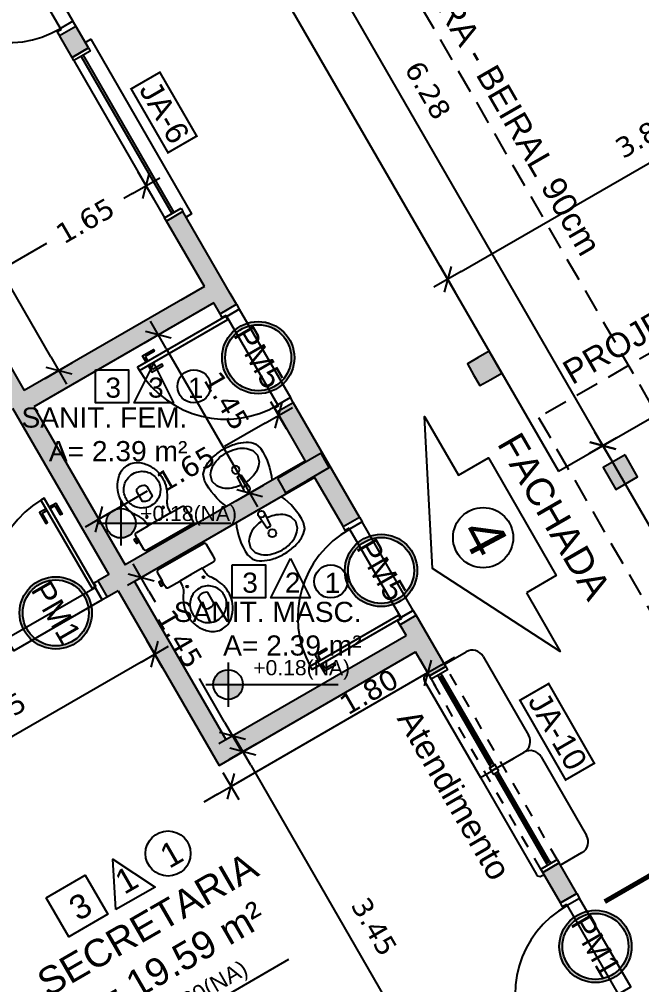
# Model space of a CAD drawing. Header units: millimetres. Extents: x 276 to 399, y 18 to 110.
# Drawn here: x 325.66 to 330.59, y 71.48 to 79.15 of the extents above; entities that cross this region are included whole.
import ezdxf
from ezdxf.enums import TextEntityAlignment as Align

# ---------------------------------------------------------------- set-up
doc = ezdxf.new("R2010")
doc.units = ezdxf.units.MM
doc.header["$LTSCALE"] = 0.005
doc.header["$PDMODE"] = 3
for name, pattern in [('CONTINU', [0]), ('DASHDOT', [25.4, 12.7, -6.35, 0, -6.35]), ('HIDDEN', [9.525, 6.35, -3.175]), ('HIDDEN2', [0.1875, 0.125, -0.0625]), ('TRACEJADO_G', [0.375, 0.25, -0.125])]:
    doc.linetypes.add(name, pattern=pattern)
doc.layers.get('0').update_dxf_attribs({"linetype": 'CONTINUOUS'})
doc.layers.get('Defpoints').update_dxf_attribs({"linetype": 'CONTINUOUS'})
for name, color, linetype in [('01', 1, 'CONTINUOUS'), ('A-COTAS', 1, 'CONTINUOUS'), ('A-JANEL', 3, 'CONTINUOUS'), ('A-PARED', 5, 'CONTINUOUS'), ('A-PAREDE', 5, 'CONTINUOUS'), ('A-PISOS-CTEL', 2, 'TRACEJADO_G'), ('A-PISOS-NIVEL', 1, 'CONTINUOUS'), ('A-PORTA', 3, 'CONTINUOUS'), ('A-SOLEIRA', 251, 'CONTINUOUS'), ('A-WCCOZ', 7, 'CONTINUOUS'), ('AR-ALV', 5, 'CONTINUOUS'), ('AR-ESQ', 2, 'CONTINUOUS'), ('AR-VEGETAÇÃO_árvores', 96, 'HIDDEN'), ('ARQ-ALV-CORTE', 5, 'CONTINUOUS'), ('ARQ-CTA-1_100', 1, 'CONTINUOUS'), ('ARQ-ESQ-VISTA1', 2, 'CONTINUOUS'), ('ARQ-MOB-VISTA', 1, 'CONTINU'), ('ARQ-SMB-1_050', 1, 'CONTINUOUS'), ('ARQ-SMB-1_075', 1, 'CONTINUOUS'), ('ARQ-SMB-1_100', 1, 'CONTINUOUS'), ('ARQ-TXT-1_050', 2, 'CONTINUOUS'), ('ARQ-TXT-1_075', 2, 'CONTINUOUS'), ('ARQ-TXT-1_100', 2, 'CONTINUOUS'), ('HATCH', 13, 'CONTINUOUS')]:
    doc.layers.add(name, color=color, linetype=linetype)
doc.styles.add('A20', font='arial.ttf', dxfattribs={"height": 0.2})
doc.styles.add('A26', font='arial.ttf', dxfattribs={"height": 0.26})
doc.styles.add('ESC-50-A20', font='arial.ttf', dxfattribs={"height": 0.1})
doc.styles.add('FNDE Texto Cota 0100', font='verdana.ttf', dxfattribs={"height": 0.16})
doc.dimstyles.new('FNDE 1-0100', dxfattribs={"dimscale": 2.5, "dimtxt": 0.16, "dimasz": 0.05, "dimexe": 0.15, "dimexo": 0.15, "dimgap": 0.05, "dimtad": 1, "dimzin": 4, "dimdsep": 46, "dimtxsty": 'FNDE Texto Cota 0100', "dimblk": 'tic', "dimcen": 0.15, "dimdle": 0.15, "dimse1": 1, "dimse2": 1, "dimclrd": 251, "dimclre": 251, "dimclrt": 256, "dimaunit": 1, "dimadec": 3, "dimazin": 0, "dimtfac": 1, "dimtix": 1, "dimtmove": 2, "dimatfit": 3, "dimldrblk": 'tic', "dimfxl": 0.15, "dimtvp": 1, "dimtolj": 1, "dimtzin": 0, "dimarcsym": 0})

# ---------------------------------------------------------------- blocks, each defined once
blk = doc.blocks.new('P-PIA1')
at = {"color": 3}
for p, q in [((-0.0171, -0.1767), (-0.0271, -0.0454)), ((0.0229, -0.1767), (0.0329, -0.0454)), ((-0.0171, -0.1767), (0.0229, -0.1767))]:
    blk.add_line(p, q, dxfattribs=at)
at = {"color": 2}
for p, q in [((-0.2278, -0.2537), (-0.212, -0.3099)), ((0.2322, -0.2537), (0.2164, -0.1975)), ((0.2164, -0.3099), (0.2322, -0.2537))]:
    blk.add_line(p, q, dxfattribs=at)
for points in [[(-0.0231, -0.0987, 0.04979), (-0.0892, -0.1103, 0.08069), (-0.1604, -0.1434, 0.107047), (-0.212, -0.1975), (-0.2278, -0.2537)], [(-0.2828, -0.2931), (-0.2647, -0.347, 0.105935), (-0.1993, -0.4034, 0.069568), (-0.1126, -0.4362, 0.055787), (0.0022, -0.4491, 0.055787), (0.117, -0.4362, 0.069568), (0.2037, -0.4034, 0.105935), (0.2691, -0.347), (0.2872, -0.2931)]]:
    blk.add_lwpolyline(points, format="xyb", dxfattribs=at)
at = {"color": 3}
blk.add_circle((0.0029, -0.0454), 0.03, dxfattribs=at)
at = {"color": 1}
blk.add_circle((0.0022, -0.2388), 0.0347, dxfattribs=at)
at = {"color": 2}
for centre, radius, start, end in [((0.3179, -0.2533), 0.602, 155.02007, 183.78975), ((-0.3135, -0.2533), 0.602, 356.21025, 24.97993), ((0.0022, -0.4357), 0.338, 74.31036, 85.4853), ((0.0274, -0.3461), 0.2449, 55.85748, 74.31036), ((0.0658, -0.2895), 0.1765, 31.41717, 55.85748), ((-0.0614, -0.2179), 0.1765, 211.41717, 235.85748), ((0.0658, -0.2179), 0.1765, 304.14252, 328.58283), ((-0.023, -0.1613), 0.2449, 235.85748, 254.31036), ((0.0022, -0.0717), 0.338, 254.31036, 270), ((0.0022, -0.0717), 0.338, 270, 285.68964), ((0.0274, -0.1613), 0.2449, 285.68964, 304.14252)]:
    blk.add_arc(centre, radius, start, end, dxfattribs=at)
blk = doc.blocks.new('tic')
at = {"color": 251}
for p, q in [((0, -1), (0, 1)), ((-1, 0), (1, 0))]:
    blk.add_line(p, q, dxfattribs=at)
blk.add_line((-0.6, -0.6), (0.6, 0.6))
blk = doc.blocks.new('*D27')
at = {"layer": 'ARQ-CTA-1_100', "color": 251, "lineweight": -2, "ltscale": 0.1, "transparency": 16777216}
blk.add_line((325.9073, 76.4682), (324.3073, 79.2395), dxfattribs=at)
at = {"layer": 'Defpoints', "color": 0, "ltscale": 0.1, "transparency": 16777216}
for p in [(324.3988, 79.4366, -1.8897), (324.2448, 79.3477), (326.1238, 76.4488, -1.8897)]:
    blk.add_point(p, dxfattribs=at)
at = {"layer": 'ARQ-CTA-1_100', "color": 251, "lineweight": -2, "ltscale": 0.1, "transparency": 16777216, "xscale": 0.125, "yscale": 0.125, "zscale": 0.125}
for p, rotation in [((324.2448, 79.3477), 120.0000000000226), ((325.9698, 76.3599), 300.0000000000226)]:
    blk.add_blockref('tic', p, dxfattribs=dict(at, rotation=rotation))
at = {"layer": 'ARQ-CTA-1_100', "ltscale": 0.1, "transparency": 16777216, "insert": (325.2878, 77.958), "char_height": 0.16, "attachment_point": 5, "rotation": 300, "style": 'FNDE Texto Cota 0100'}
blk.add_mtext('\\A1;3.45', dxfattribs=at)
blk = doc.blocks.new('*D28')
at = {"layer": 'ARQ-CTA-1_100', "color": 251, "lineweight": -2, "ltscale": 0.1, "transparency": 16777216}
for p, q in [((326.5547, 77.764), (326.4852, 77.7239)), ((325.3423, 77.064), (325.8753, 77.3718))]:
    blk.add_line(p, q, dxfattribs=at)
at = {"layer": 'Defpoints', "color": 0, "ltscale": 0.1, "transparency": 16777216}
for p in [(326.5647, 77.9967, -1.8897), (325.234, 77.0015), (325.3958, 76.7213, -1.8897)]:
    blk.add_point(p, dxfattribs=at)
at = {"layer": 'ARQ-CTA-1_100', "color": 251, "lineweight": -2, "ltscale": 0.1, "transparency": 16777216, "xscale": 0.125, "yscale": 0.125, "zscale": 0.125}
for p, rotation in [((326.6629, 77.8265), 30.00000000001956), ((325.234, 77.0015), 210.0000000000196)]:
    blk.add_blockref('tic', p, dxfattribs=dict(at, rotation=rotation))
at = {"layer": 'ARQ-CTA-1_100', "ltscale": 0.1, "transparency": 16777216, "insert": (326.1804, 77.5476), "char_height": 0.16, "attachment_point": 5, "rotation": 30, "style": 'FNDE Texto Cota 0100'}
blk.add_mtext('\\A1;1.65', dxfattribs=at)
blk = doc.blocks.new('*D35')
at = {"layer": 'ARQ-CTA-1_100', "color": 251, "lineweight": -2, "ltscale": 0.1, "transparency": 16777216}
blk.add_line((320.6655, 79.2645), (325.9049, 82.2895), dxfattribs=at)
at = {"layer": 'Defpoints', "color": 0, "ltscale": 0.1, "transparency": 16777216}
for p in [(326.0132, 82.352), (326.8045, 80.9814, -1.8897), (321.3485, 77.8314, -1.8897)]:
    blk.add_point(p, dxfattribs=at)
at = {"layer": 'ARQ-CTA-1_100', "color": 251, "lineweight": -2, "ltscale": 0.1, "transparency": 16777216, "xscale": 0.125, "yscale": 0.125, "zscale": 0.125}
for p, rotation in [((326.0132, 82.352), 30.00000000001956), ((320.5572, 79.202), 210.0000000000196)]:
    blk.add_blockref('tic', p, dxfattribs=dict(at, rotation=rotation))
at = {"layer": 'ARQ-CTA-1_100', "ltscale": 0.1, "transparency": 16777216, "insert": (323.181, 80.9574), "char_height": 0.16, "attachment_point": 5, "rotation": 30, "style": 'FNDE Texto Cota 0100'}
blk.add_mtext('\\A1;6.30', dxfattribs=at)
blk = doc.blocks.new('*D36')
at = {"layer": 'ARQ-CTA-1_100', "color": 251, "lineweight": -2, "ltscale": 0.1, "transparency": 16777216}
blk.add_line((326.6232, 74.0454), (324.5447, 72.8454), dxfattribs=at)
at = {"layer": 'Defpoints', "color": 0, "ltscale": 0.1, "transparency": 16777216}
for p in [(326.4409, 74.6112, -1.8897), (324.1459, 73.2862, -1.8897), (324.4365, 72.7829)]:
    blk.add_point(p, dxfattribs=at)
at = {"layer": 'ARQ-CTA-1_100', "color": 251, "lineweight": -2, "ltscale": 0.1, "transparency": 16777216, "xscale": 0.125, "yscale": 0.125, "zscale": 0.125}
for p, rotation in [((326.7314, 74.1079), 30.00000000001956), ((324.4365, 72.7829), 210.0000000000196)]:
    blk.add_blockref('tic', p, dxfattribs=dict(at, rotation=rotation))
at = {"layer": 'ARQ-CTA-1_100', "ltscale": 0.1, "transparency": 16777216, "insert": (325.4798, 73.6258), "char_height": 0.16, "attachment_point": 5, "rotation": 30, "style": 'FNDE Texto Cota 0100'}
blk.add_mtext('\\A1;2.65', dxfattribs=at)
blk = doc.blocks.new('*D37')
at = {"layer": 'ARQ-CTA-1_100', "color": 251, "lineweight": -2, "ltscale": 0.1, "transparency": 16777216}
for p, q in [((326.6855, 74.608), (326.7342, 74.5236)), ((327.2855, 73.5688), (327.0863, 73.9137))]:
    blk.add_line(p, q, dxfattribs=at)
at = {"layer": 'Defpoints', "color": 0, "ltscale": 0.1, "transparency": 16777216}
for p in [(326.623, 74.7163, -1.8897), (327.348, 73.4606, -1.8897), (327.348, 73.4606)]:
    blk.add_point(p, dxfattribs=at)
at = {"layer": 'ARQ-CTA-1_100', "color": 251, "lineweight": -2, "ltscale": 0.1, "transparency": 16777216, "xscale": 0.125, "yscale": 0.125, "zscale": 0.125}
for p, rotation in [((326.623, 74.7163), 120.0000000000226), ((327.348, 73.4606), 300.0000000000226)]:
    blk.add_blockref('tic', p, dxfattribs=dict(at, rotation=rotation))
at = {"layer": 'ARQ-CTA-1_100', "ltscale": 0.1, "transparency": 16777216, "insert": (326.9286, 74.2292), "char_height": 0.16, "attachment_point": 5, "rotation": 300, "style": 'FNDE Texto Cota 0100'}
blk.add_mtext('\\A1;1.45', dxfattribs=at)
blk = doc.blocks.new('*D43')
at = {"layer": 'ARQ-CTA-1_100', "color": 251, "lineweight": -2, "ltscale": 0.1, "transparency": 16777216}
blk.add_line((322.9433, 72.4475), (325.3433, 68.2906), dxfattribs=at)
at = {"layer": 'Defpoints', "color": 0, "ltscale": 0.1, "transparency": 16777216}
for p in [(323.8477, 73.114, -1.8897), (326.541, 68.8377, -1.8897), (325.4058, 68.1823)]:
    blk.add_point(p, dxfattribs=at)
at = {"layer": 'ARQ-CTA-1_100', "color": 251, "lineweight": -2, "ltscale": 0.1, "transparency": 16777216, "xscale": 0.125, "yscale": 0.125, "zscale": 0.125}
for p, rotation in [((322.8808, 72.5558), 120.0000000000226), ((325.4058, 68.1823), 300.0000000000226)]:
    blk.add_blockref('tic', p, dxfattribs=dict(at, rotation=rotation))
at = {"layer": 'ARQ-CTA-1_100', "ltscale": 0.1, "transparency": 16777216, "insert": (324.3237, 70.4732), "char_height": 0.16, "attachment_point": 5, "rotation": 300, "style": 'FNDE Texto Cota 0100'}
blk.add_mtext('\\A1;5.05', dxfattribs=at)
blk = doc.blocks.new('*D49')
at = {"layer": 'ARQ-CTA-1_100', "color": 251, "lineweight": -2, "ltscale": 0.1, "transparency": 16777216}
for p, q in [((327.6069, 75.9416), (327.2849, 75.7556)), ((326.3945, 75.2416), (326.6749, 75.4035))]:
    blk.add_line(p, q, dxfattribs=at)
at = {"layer": 'Defpoints', "color": 0, "ltscale": 0.1, "transparency": 16777216}
for p in [(325.603, 76.3624, -1.8897), (327.6345, 76.1438, -1.8897), (326.2862, 75.1791)]:
    blk.add_point(p, dxfattribs=at)
at = {"layer": 'ARQ-CTA-1_100', "color": 251, "lineweight": -2, "ltscale": 0.1, "transparency": 16777216, "xscale": 0.125, "yscale": 0.125, "zscale": 0.125}
for p, rotation in [((327.7151, 76.0041), 30.00000000001956), ((326.2862, 75.1791), 210.0000000000196)]:
    blk.add_blockref('tic', p, dxfattribs=dict(at, rotation=rotation))
at = {"layer": 'ARQ-CTA-1_100', "ltscale": 0.1, "transparency": 16777216, "insert": (326.9799, 75.5796), "char_height": 0.16, "attachment_point": 5, "rotation": 30, "style": 'FNDE Texto Cota 0100'}
blk.add_mtext('\\A1;1.65', dxfattribs=at)
blk = doc.blocks.new('*D50')
at = {"layer": 'ARQ-CTA-1_100', "color": 251, "lineweight": -2, "ltscale": 0.1, "transparency": 16777216}
blk.add_line((327.4924, 73.2264), (329.0924, 70.4551), dxfattribs=at)
at = {"layer": 'Defpoints', "color": 0, "ltscale": 0.1, "transparency": 16777216}
for p in [(327.4581, 73.3509, -1.8897), (329.1549, 70.3469), (329.1831, 70.3631, -1.8897)]:
    blk.add_point(p, dxfattribs=at)
at = {"layer": 'ARQ-CTA-1_100', "color": 251, "lineweight": -2, "ltscale": 0.1, "transparency": 16777216, "xscale": 0.125, "yscale": 0.125, "zscale": 0.125}
for p, rotation in [((327.4299, 73.3347), 120.0000000000226), ((329.1549, 70.3469), 300.0000000000226)]:
    blk.add_blockref('tic', p, dxfattribs=dict(at, rotation=rotation))
at = {"layer": 'ARQ-CTA-1_100', "ltscale": 0.1, "transparency": 16777216, "insert": (328.4728, 71.9449), "char_height": 0.16, "attachment_point": 5, "rotation": 300, "style": 'FNDE Texto Cota 0100'}
blk.add_mtext('\\A1;3.45', dxfattribs=at)
blk = doc.blocks.new('*D51')
at = {"layer": 'ARQ-CTA-1_100', "color": 251, "lineweight": -2, "ltscale": 0.1, "transparency": 16777216}
for p, q in [((329.0042, 74.0214), (329.1125, 74.0839)), ((328.8959, 73.9589), (327.3371, 73.0589)), ((327.2288, 72.9964), (327.1206, 72.9339))]:
    blk.add_line(p, q, dxfattribs=at)
at = {"layer": 'Defpoints', "color": 0, "ltscale": 0.1, "transparency": 16777216}
for p in [(328.7684, 74.1797, -1.8897), (327.2096, 73.2797, -1.8897), (327.3371, 73.0589)]:
    blk.add_point(p, dxfattribs=at)
at = {"layer": 'ARQ-CTA-1_100', "color": 251, "lineweight": -2, "ltscale": 0.1, "transparency": 16777216, "xscale": 0.125, "yscale": 0.125, "zscale": 0.125}
for p, rotation in [((328.8959, 73.9589), 210.0000000000196), ((327.3371, 73.0589), 30.00000000001956)]:
    blk.add_blockref('tic', p, dxfattribs=dict(at, rotation=rotation))
at = {"layer": 'ARQ-CTA-1_100', "ltscale": 0.1, "transparency": 16777216, "insert": (328.4319, 73.8084), "char_height": 0.16, "attachment_point": 5, "rotation": 30, "style": 'FNDE Texto Cota 0100'}
blk.add_mtext('\\A1;1.80', dxfattribs=at)
blk = doc.blocks.new('*D53')
at = {"layer": 'ARQ-CTA-1_100', "color": 251, "lineweight": -2, "ltscale": 0.1, "transparency": 16777216}
blk.add_line((319.9144, 76.8764), (327.6644, 63.453), dxfattribs=at)
at = {"layer": 'Defpoints', "color": 0, "ltscale": 0.1, "transparency": 16777216}
for p in [(321.341, 77.8444, -1.8897), (328.9784, 64.0673), (327.7269, 63.3448)]:
    blk.add_point(p, dxfattribs=at)
at = {"layer": 'ARQ-CTA-1_100', "color": 251, "lineweight": -2, "ltscale": 0.1, "transparency": 16777216, "xscale": 0.125, "yscale": 0.125, "zscale": 0.125}
for p, rotation in [((319.8519, 76.9847), 120.0000000000226), ((327.7269, 63.3448), 300.0000000000226)]:
    blk.add_blockref('tic', p, dxfattribs=dict(at, rotation=rotation))
at = {"layer": 'ARQ-CTA-1_100', "ltscale": 0.1, "transparency": 16777216, "insert": (323.9686, 70.2682), "char_height": 0.16, "attachment_point": 5, "rotation": 300, "style": 'FNDE Texto Cota 0100'}
blk.add_mtext('\\A1;15.75', dxfattribs=at)
blk = doc.blocks.new('A$C739A738C')
at = {"color": 1}
for points in [[(0.2525, 0, 0.182004), (0.3525, 0.038, 0.098298), (0.4115, 0.113, 0.085166), (0.437, 0.193, 0.08648), (0.435, 0.273, 0.067868), (0.413, 0.343, 0.06199), (0.379, 0.4, -0.060779), (0.363, 0.433, -0.023796), (0.3585, 0.453), (0.3553, 0.4985), (0.4595, 0.4985, 0.424217), (0.4775, 0.5175), (0.4775, 0.54), (0.4775, 0.57), (0.4775, 0.643, 0.418036), (0.4595, 0.661), (0.2525, 0.661), (0.0455, 0.661, 0.418036), (0.0275, 0.643), (0.0275, 0.57), (0.016, 0.57), (0.016, 0.573), (0, 0.573), (0, 0.555), (0, 0.537), (0.016, 0.537), (0.016, 0.54), (0.0275, 0.54), (0.0275, 0.5175, 0.424217), (0.0455, 0.4985), (0.1497, 0.4985), (0.1465, 0.453, -0.023796), (0.142, 0.433, -0.060779), (0.126, 0.4, 0.06199), (0.092, 0.343, 0.067868), (0.07, 0.273, 0.08648), (0.068, 0.193, 0.085166), (0.0935, 0.113, 0.098298), (0.1525, 0.038, 0.182004)], [(0.2825, 0.201, 0.276984), (0.297, 0.223), (0.297, 0.308, 0.393258), (0.208, 0.308), (0.208, 0.223, 0.276984), (0.2225, 0.201, 0.2)]]:
    blk.add_lwpolyline(points, format="xyb", close=True, dxfattribs=at)
for points in [[(0.016, 0.57), (0.016, 0.54)], [(0.0275, 0.54), (0.0275, 0.57)], [(0.3553, 0.4985), (0.2525, 0.4985), (0.1497, 0.4985)]]:
    blk.add_lwpolyline(points, dxfattribs=at)
for centre in [(0.1775, 0.431), (0.3275, 0.431)]:
    blk.add_circle(centre, 0.0075, dxfattribs=at)
for centre, radius, start, end in [((0.2494, 0.2281), 0.1421, 132.98568, 169.89508), ((0.2535, 0.2227), 0.1488, 90.3748, 132.73324), ((0.2515, 0.2227), 0.1488, 47.26676, 89.6252), ((0.2556, 0.2281), 0.1421, 10.10492, 47.01432), ((0.2624, 0.2268), 0.1551, 170.27882, 204.28452), ((0.2426, 0.2268), 0.1551, 335.71548, 9.72118), ((0.2558, 0.2287), 0.1499, 205.98563, 244.82707), ((0.2492, 0.2287), 0.1499, 295.17293, 334.01437), ((0.2543, 0.2299), 0.1504, 245.53241, 269.30972), ((0.2507, 0.2299), 0.1504, 270.69028, 294.46759)]:
    blk.add_arc(centre, radius, start, end, dxfattribs=at)
blk = doc.blocks.new('*D66')
at = {"layer": 'ARQ-CTA-1_100', "color": 251, "lineweight": -2, "ltscale": 0.1, "transparency": 16777216}
blk.add_line((326.8223, 76.5346), (327.4223, 75.4953), dxfattribs=at)
at = {"layer": 'Defpoints', "color": 0, "ltscale": 0.1, "transparency": 16777216}
for p in [(327.0339, 76.8011), (327.7589, 75.5453), (327.4848, 75.3871)]:
    blk.add_point(p, dxfattribs=at)
at = {"layer": 'ARQ-CTA-1_100', "color": 251, "lineweight": -2, "ltscale": 0.1, "transparency": 16777216, "xscale": 0.125, "yscale": 0.125, "zscale": 0.125}
for p, rotation in [((326.7598, 76.6428), 120.0000000000172), ((327.4848, 75.3871), 300.0000000000172)]:
    blk.add_blockref('tic', p, dxfattribs=dict(at, rotation=rotation))
at = {"layer": 'ARQ-CTA-1_100', "ltscale": 0.1, "transparency": 16777216, "insert": (327.3015, 76.1184), "char_height": 0.16, "attachment_point": 5, "rotation": 300, "style": 'FNDE Texto Cota 0100'}
blk.add_mtext('\\A1;1.45', dxfattribs=at)
blk = doc.blocks.new('*D115')
at = {"layer": 'ARQ-CTA-1_100', "color": 251, "lineweight": -2, "ltscale": 0.1, "transparency": 16777216}
blk.add_line((329.1631, 77.1462), (332.2807, 78.9462), dxfattribs=at)
at = {"layer": 'Defpoints', "color": 0, "ltscale": 0.1, "transparency": 16777216}
for p in [(332.389, 79.0087), (333.2687, 77.4851), (329.9345, 75.5601)]:
    blk.add_point(p, dxfattribs=at)
at = {"layer": 'ARQ-CTA-1_100', "color": 251, "lineweight": -2, "ltscale": 0.1, "transparency": 16777216, "xscale": 0.125, "yscale": 0.125, "zscale": 0.125}
for p, rotation in [((332.389, 79.0087), 30.00000000002057), ((329.0548, 77.0837), 210.0000000000206)]:
    blk.add_blockref('tic', p, dxfattribs=dict(at, rotation=rotation))
at = {"layer": 'ARQ-CTA-1_100', "ltscale": 0.1, "transparency": 16777216, "insert": (330.6176, 78.2269), "char_height": 0.16, "attachment_point": 5, "rotation": 30, "style": 'FNDE Texto Cota 0100'}
blk.add_mtext('\\A1;3.85', dxfattribs=at)
blk = doc.blocks.new('FNDE-Nível Planta-1_050')
at = {"linetype": 'Continuous', "ltscale": 0.5}
h = blk.add_hatch(color=251, dxfattribs=at)
h.paths.add_polyline_path([(135.6984, 5.8271), (135.6984, 5.8943, 0.414214), (135.6312, 5.8271)])
h.paths.add_polyline_path([(135.6984, 5.8271), (135.6984, 5.7599, 0.414214), (135.7656, 5.8271)])
at = {"color": 251}
for p, q in [((135.6984, 5.9279), (135.6984, 5.7263)), ((135.5976, 5.8271), (135.7656, 5.8271)), ((135.7656, 5.8271), (136.1984, 5.8271))]:
    blk.add_line(p, q, dxfattribs=at)
blk.add_circle((135.6984, 5.8271), 0.0672, dxfattribs=at)
blk = doc.blocks.new('*D139')
at = {"layer": 'ARQ-CTA-1_100', "color": 251, "lineweight": -2, "ltscale": 0.1, "transparency": 16777216}
blk.add_line((327.211, 81.0891), (330.2235, 75.8713), dxfattribs=at)
at = {"layer": 'Defpoints', "color": 0, "ltscale": 0.1, "transparency": 16777216}
for p in [(326.797, 80.9944), (330.286, 75.7631), (329.9345, 75.5601)]:
    blk.add_point(p, dxfattribs=at)
at = {"layer": 'ARQ-CTA-1_100', "color": 251, "lineweight": -2, "ltscale": 0.1, "transparency": 16777216, "xscale": 0.125, "yscale": 0.125, "zscale": 0.125}
for p, rotation in [((327.1485, 81.1974), 120.0000000000152), ((330.286, 75.7631), 300.0000000000152)]:
    blk.add_blockref('tic', p, dxfattribs=dict(at, rotation=rotation))
at = {"layer": 'ARQ-CTA-1_100', "ltscale": 0.1, "transparency": 16777216, "insert": (328.898, 78.5846), "char_height": 0.16, "attachment_point": 5, "rotation": 300, "style": 'FNDE Texto Cota 0100'}
blk.add_mtext('\\A1;6.28', dxfattribs=at)
blk = doc.blocks.new('*D140')
at = {"layer": 'ARQ-CTA-1_100', "color": 251, "lineweight": -2, "ltscale": 0.1, "transparency": 16777216}
blk.add_line((330.3485, 75.6548), (331.8235, 73.1), dxfattribs=at)
at = {"layer": 'Defpoints', "color": 0, "ltscale": 0.1, "transparency": 16777216}
for p in [(329.9345, 75.5601), (331.886, 72.9918), (331.5345, 72.7888)]:
    blk.add_point(p, dxfattribs=at)
at = {"layer": 'ARQ-CTA-1_100', "color": 251, "lineweight": -2, "ltscale": 0.1, "transparency": 16777216, "xscale": 0.125, "yscale": 0.125, "zscale": 0.125}
for p, rotation in [((330.286, 75.7631), 120.0000000000169), ((331.886, 72.9918), 300.0000000000169)]:
    blk.add_blockref('tic', p, dxfattribs=dict(at, rotation=rotation))
at = {"layer": 'ARQ-CTA-1_100', "ltscale": 0.1, "transparency": 16777216, "insert": (331.2665, 74.4816), "char_height": 0.16, "attachment_point": 5, "rotation": 300, "style": 'FNDE Texto Cota 0100'}
blk.add_mtext('\\A1;3.20', dxfattribs=at)
blk = doc.blocks.new('FNDE-Nível Planta-1_100')
at = {"linetype": 'Continuous', "ltscale": 0.5}
h = blk.add_hatch(color=1, dxfattribs=at)
h.paths.add_polyline_path([(135.6568, 7.8132), (135.6568, 7.9812, 0.414214), (135.4888, 7.8132)])
h.paths.add_polyline_path([(135.6568, 7.8132), (135.6568, 7.6452, 0.414214), (135.8248, 7.8132)])
at = {"color": 1}
for p, q in [((135.6568, 8.0652), (135.6568, 7.5612)), ((135.4048, 7.8132), (135.8248, 7.8132)), ((135.8248, 7.8132), (137.338, 7.8132))]:
    blk.add_line(p, q, dxfattribs=at)
blk.add_circle((135.6568, 7.8132), 0.168, dxfattribs=at)

msp = doc.modelspace()

# ---------------------------------------------------------------- hatches: boundary and pattern name
at = {"layer": 'A-COTAS'}
h = msp.add_hatch(color=253, dxfattribs=at)
h.dxf.hatch_style = 1
h.paths.add_polyline_path([(330.4624, 75.6897), (330.2892, 75.5897), (330.3892, 75.4165), (330.5624, 75.5165)])
at = {"layer": 'AR-VEGETAÇÃO_árvores'}
h = msp.add_hatch(color=253, dxfattribs=at)
h.dxf.hatch_style = 1
h.paths.add_polyline_path([(326.1046, 79.0936), (325.9747, 79.0186), (326.0747, 78.8454), (326.2046, 78.9204)])
h = msp.add_hatch(color=253, dxfattribs=at)
h.dxf.hatch_style = 1
h.paths.add_polyline_path([(329.0396, 74.01), (328.9097, 73.935), (328.7997, 74.1255), (327.2409, 73.2255), (326.4409, 74.6112), (326.3543, 74.5612), (326.2793, 74.6911), (326.3659, 74.7411), (325.3409, 76.5164), (323.0459, 75.1914), (323.2959, 74.7584), (323.166, 74.6834), (322.616, 75.636), (322.7459, 75.711), (322.9709, 75.3213), (325.3958, 76.7213), (325.6958, 76.2017), (327.1247, 77.0267), (326.8247, 77.5463), (326.9546, 77.6213), (327.3796, 76.8852), (327.2497, 76.8102), (327.1997, 76.8968), (325.7708, 76.0718), (326.4958, 74.8161), (327.9247, 75.6411), (327.6997, 76.0308), (327.8296, 76.1058), (328.3546, 75.1965), (328.2247, 75.1215), (327.9997, 75.5112), (326.5708, 74.6862), (327.2958, 73.4304), (328.7247, 74.2554), (328.6747, 74.342), (328.8046, 74.417)])
h = msp.add_hatch(color=253, dxfattribs=at)
h.dxf.hatch_style = 1
h.paths.add_polyline_path([(329.4845, 76.3395), (329.4345, 76.4261), (329.3845, 76.5127), (329.2979, 76.4627), (329.2113, 76.4127), (329.2613, 76.3261), (329.3113, 76.2395), (329.3979, 76.2895)])
h = msp.add_hatch(color=253, dxfattribs=at)
h.dxf.hatch_style = 1
h.paths.add_polyline_path([(328.0791, 75.6436), (327.9752, 75.5836), (328.0752, 75.4104), (328.1791, 75.4704)])
h.paths.add_polyline_path([(327.9791, 75.8168), (327.8752, 75.7568), (327.9752, 75.5836), (328.0791, 75.6436)])
h = msp.add_hatch(color=253, dxfattribs=at)
h.dxf.hatch_style = 1
h.paths.add_polyline_path([(329.9497, 72.1337), (330.0796, 72.2087), (329.9396, 72.4512), (329.8097, 72.3762)])
at = {"layer": 'ARQ-SMB-1_100'}
h = msp.add_hatch(color=252, dxfattribs=at)
edge = h.paths.add_edge_path()
edge.add_arc((327.5519, 76.4616), 0.287, 0, 360)
edge = h.paths.add_edge_path(flags=17)
edge.add_arc((327.5519, 76.4616), 0.262, 0, 360)
h = msp.add_hatch(color=252, dxfattribs=at)
edge = h.paths.add_edge_path()
edge.add_arc((328.5269, 74.7728), 0.287, 0, 360)
edge = h.paths.add_edge_path(flags=17)
edge.add_arc((328.5269, 74.7728), 0.262, 0, 360)
h = msp.add_hatch(color=252, dxfattribs=at)
edge = h.paths.add_edge_path()
edge.add_arc((325.9458, 74.4358), 0.287, 0, 360)
edge = h.paths.add_edge_path(flags=17)
edge.add_arc((325.9458, 74.4358), 0.262, 0, 360)
h = msp.add_hatch(color=252, dxfattribs=at)
edge = h.paths.add_edge_path()
edge.add_arc((330.2277, 71.788), 0.287, 0, 360)
edge = h.paths.add_edge_path(flags=17)
edge.add_arc((330.2277, 71.788), 0.262, 0, 360)

# ---------------------------------------------------------------- linework, layer by layer
at = {"layer": '01'}
for p, q in [((329.7974, 73.2928), (330.1574, 72.6693)), ((329.3144, 73.1294), (329.7594, 72.3587)), ((329.9476, 72.4327), (330.1208, 72.5327)), ((329.8004, 72.3477), (329.8177, 72.3577))]:
    msp.add_line(p, q, dxfattribs=at)
for points in [[(329.3867, 73.2289), (328.9867, 73.9217)], [(329.0127, 73.9367), (329.4127, 73.2439)], [(329.4367, 73.1423), (329.8367, 72.4495)], [(329.8627, 72.4645), (329.4627, 73.1573)]]:
    msp.add_lwpolyline(points, dxfattribs=at)
for centre, radius, start, end in [((329.7108, 73.2428), 0.1, 30, 120), ((330.0708, 72.6193), 0.1, 300, 30), ((329.7854, 72.3737), 0.03, 210, 300)]:
    msp.add_arc(centre, radius, start, end, dxfattribs=at)
at = {"layer": 'A-JANEL'}
for p, q in [((326.9546, 77.6213), (326.8247, 77.5463)), ((326.9546, 77.6213), (326.8247, 77.5463)), ((329.9396, 72.4512), (329.8097, 72.3762)), ((329.9396, 72.4512), (329.8097, 72.3762))]:
    msp.add_line(p, q, dxfattribs=at)
at = {"layer": 'A-PARED'}
for p, q in [((325.9747, 79.0186), (326.1046, 79.0936)), ((325.9747, 79.0186), (326.1046, 79.0936)), ((326.2046, 78.9204), (326.1046, 79.0936)), ((326.0747, 78.8454), (325.9747, 79.0186)), ((326.0747, 78.8454), (326.2046, 78.9204)), ((327.3296, 76.9718), (326.9546, 77.6213)), ((327.1247, 77.0267), (326.8247, 77.5463)), ((327.1247, 77.0267), (325.6958, 76.2017)), ((327.1247, 77.0267), (326.9385, 76.9192)), ((327.3796, 76.8852), (327.3296, 76.9718)), ((327.1997, 76.8968), (325.7708, 76.0718)), ((327.2497, 76.8102), (327.1997, 76.8968)), ((327.2497, 76.8102), (327.3796, 76.8852)), ((327.2497, 76.8102), (327.3796, 76.8852)), ((325.3958, 76.7213), (325.6958, 76.2017)), ((327.6997, 76.0308), (327.8296, 76.1058)), ((327.6997, 76.0308), (327.8296, 76.1058)), ((328.3546, 75.1965), (327.8296, 76.1058)), ((325.6034, 76.0618), (326.3659, 74.7411)), ((325.7708, 76.0718), (326.4958, 74.8161)), ((327.6997, 76.0308), (327.9247, 75.6411)), ((327.9247, 75.6411), (326.4958, 74.8161)), ((327.9247, 75.6411), (327.7385, 75.5335)), ((327.9997, 75.5112), (326.5708, 74.6862)), ((327.9997, 75.5112), (327.8135, 75.4036)), ((327.9997, 75.5112), (328.2247, 75.1215)), ((328.2247, 75.1215), (328.3546, 75.1965)), ((328.2247, 75.1215), (328.3546, 75.1965)), ((326.3659, 74.7411), (326.2793, 74.6911)), ((326.2793, 74.6911), (326.3543, 74.5612)), ((326.5708, 74.6862), (327.2958, 73.4304)), ((326.4409, 74.6112), (326.3543, 74.5612)), ((326.4409, 74.6112), (327.2409, 73.2255)), ((328.6747, 74.342), (328.8046, 74.417)), ((328.6747, 74.342), (328.8046, 74.417)), ((329.0396, 74.01), (328.8046, 74.417)), ((328.6747, 74.342), (328.7247, 74.2554)), ((327.2958, 73.4304), (328.7247, 74.2554)), ((327.2409, 73.2255), (328.7997, 74.1255)), ((328.9097, 73.935), (328.7997, 74.1255)), ((328.9097, 73.935), (329.0396, 74.01)), ((328.9097, 73.935), (329.0396, 74.01)), ((330.0796, 72.2087), (329.9396, 72.4512)), ((329.9497, 72.1337), (329.8097, 72.3762)), ((329.9497, 72.1337), (330.0796, 72.2087))]:
    msp.add_line(p, q, dxfattribs=at)
at = {"layer": 'A-PARED', "elevation": -10.179}
for points in [[(329.4845, 76.3395), (329.4345, 76.4261), (329.3845, 76.5127), (329.2979, 76.4627), (329.2113, 76.4127), (329.2613, 76.3261), (329.3113, 76.2395), (329.3979, 76.2895), (329.4845, 76.3395)], [(327.7046, 75.5024), (327.7371, 75.4461), (327.7696, 75.3898), (327.9428, 75.4898), (328.116, 75.5898), (328.0835, 75.6461), (328.051, 75.7024), (327.8778, 75.6024), (327.7046, 75.5024)]]:
    msp.add_lwpolyline(points, close=True, dxfattribs=at)
at = {"layer": 'A-PAREDE'}
for p, q in [((326.2046, 78.9204), (326.0747, 78.8454)), ((326.2046, 78.9204), (326.0747, 78.8454)), ((326.9546, 77.6213), (326.8247, 77.5463)), ((326.9546, 77.6213), (326.8247, 77.5463)), ((329.0396, 74.01), (328.9097, 73.935)), ((329.0396, 74.01), (328.9097, 73.935)), ((329.9396, 72.4512), (329.8097, 72.3762)), ((329.9396, 72.4512), (329.8097, 72.3762)), ((329.9396, 72.4512), (329.8097, 72.3762)), ((330.0796, 72.2087), (329.9497, 72.1337))]:
    msp.add_line(p, q, dxfattribs=at)
msp.add_lwpolyline([(330.4624, 75.6897), (330.2892, 75.5897), (330.3892, 75.4165), (330.5624, 75.5165)], close=True, dxfattribs=at)
at = {"layer": 'A-PISOS-CTEL', "color": 1, "linetype": 'TRACEJADO_G', "ltscale": 150}
msp.add_lwpolyline([(320.1116, 78.1738), (327.1264, 82.2238), (335.9014, 67.0251), (328.8866, 62.9751)], close=True, dxfattribs=at)
msp.add_lwpolyline([(331.8228, 72.4373), (335.0286, 74.2848), (332.9818, 77.834), (329.776, 75.9866), (331.8228, 72.4373)], dxfattribs=at)
at = {"layer": 'A-PISOS-NIVEL', "color": 1}
for p, q in [((326.797, 80.9944), (329.9345, 75.5601)), ((329.9345, 75.5601), (333.2687, 77.4851))]:
    msp.add_line(p, q, dxfattribs=at)
at = {"layer": 'A-PORTA', "color": 2}
for p, q in [((327.4021, 76.8462), (327.3025, 76.7887)), ((326.3153, 74.5387), (326.2578, 74.6383)), ((328.7821, 74.456), (328.6825, 74.3985))]:
    msp.add_line(p, q, dxfattribs=at)
for points in [[(325.9875, 79.0664), (325.9572, 79.0489), (325.9747, 79.0186), (326.1046, 79.0936), (326.0821, 79.1325), (325.9825, 79.075)], [(327.2975, 76.7974), (327.2672, 76.7799), (327.2497, 76.8102), (327.3796, 76.8852), (327.4021, 76.8462), (327.3025, 76.7887)], [(327.2957, 76.7906), (326.5942, 76.3856), (326.6092, 76.3596), (327.3107, 76.7646)], [(327.7125, 76.0786), (327.6822, 76.0611), (327.6997, 76.0308), (327.8296, 76.1058), (327.8071, 76.1448), (327.7075, 76.0873)], [(326.2596, 74.6451), (325.8546, 75.3466), (325.8287, 75.3316), (326.2337, 74.6301)], [(328.2725, 75.1086), (328.2422, 75.0911), (328.2247, 75.1215), (328.3546, 75.1965), (328.3771, 75.1575), (328.2775, 75.1)], [(326.2665, 74.6433), (326.249, 74.6736), (326.2793, 74.6911), (326.3543, 74.5612), (326.3153, 74.5387), (326.2578, 74.6383)], [(328.6807, 74.3917), (327.9792, 73.9867), (327.9642, 74.0127), (328.6657, 74.4177)], [(328.6875, 74.3898), (328.6572, 74.3723), (328.6747, 74.342), (328.8046, 74.417), (328.7821, 74.456), (328.6825, 74.3985)], [(329.9975, 72.1209), (329.9672, 72.1034), (329.9497, 72.1337), (330.0796, 72.2087), (330.1021, 72.1697), (330.0025, 72.1122)]]:
    msp.add_lwpolyline(points, close=True, dxfattribs=at)
at = {"layer": 'A-PORTA', "color": 1}
for points in [[(326.654, 76.472), (326.6765, 76.4331), (326.6635, 76.4256), (326.6335, 76.4775), (326.7201, 76.5275), (326.7276, 76.5145)], [(326.714, 76.3681), (326.6915, 76.4071), (326.6785, 76.3996), (326.7085, 76.3476), (326.7951, 76.3976), (326.7876, 76.4106)], [(325.8372, 75.2268), (325.8762, 75.2493), (325.8687, 75.2623), (325.8167, 75.2323), (325.8667, 75.1457), (325.8797, 75.1532)], [(325.9411, 75.2868), (325.9021, 75.2643), (325.8946, 75.2773), (325.9466, 75.3073), (325.9966, 75.2207), (325.9836, 75.2132)], [(328.024, 74.0991), (328.0465, 74.0602), (328.0335, 74.0527), (328.0035, 74.1046), (328.0901, 74.1546), (328.0976, 74.1416)], [(328.084, 73.9952), (328.0615, 74.0342), (328.0485, 74.0267), (328.0785, 73.9747), (328.1651, 74.0247), (328.1576, 74.0377)]]:
    msp.add_lwpolyline(points, close=True, dxfattribs=at)
for centre, start, end in [((325.5707, 79.7652, 0.02), 211.32675, 300.82159), ((327.2957, 76.7774, 0.02), 211.32675, 300.82159), ((326.2465, 74.645, 0.02), 121.32675, 210.82159), ((328.6694, 74.3983, 0.02), 119.17841, 208.67325), ((330.3944, 71.4105, 0.02), 119.17841, 208.67325)]:
    msp.add_arc(centre, 0.8037, start, end, dxfattribs=at)
at = {"layer": 'A-SOLEIRA'}
for p, q in [((329.007, 74.0665), (329.007, 74.0665)), ((329.157, 73.8067), (329.157, 73.8067)), ((329.157, 73.8067), (329.157, 73.8067)), ((329.832, 72.6375), (329.832, 72.6375))]:
    msp.add_line(p, q, dxfattribs=at)
for points in [[(325.5775, 79.7765), (325.6771, 79.834), (326.0821, 79.1325), (325.9825, 79.075)], [(327.3025, 76.7887), (327.4021, 76.8462), (327.8071, 76.1448), (327.7075, 76.0873)], [(328.6825, 74.3985), (328.7821, 74.456), (328.3771, 75.1575), (328.2775, 75.1)], [(326.2578, 74.6383), (326.3153, 74.5387), (325.6138, 74.1337), (325.5563, 74.2333)], [(330.4075, 71.4107), (330.5071, 71.4682), (330.1021, 72.1697), (330.0025, 72.1122)]]:
    msp.add_lwpolyline(points, close=True, dxfattribs=at)
at = {"layer": 'AR-ALV'}
for p, q in [((328.9097, 73.935), (329.0396, 74.01)), ((329.8097, 72.3762), (329.9396, 72.4512))]:
    msp.add_line(p, q, dxfattribs=at)
msp.add_lwpolyline([(329.9396, 72.4512), (329.8097, 72.3762)], close=True, dxfattribs=at)
at = {"layer": 'AR-ESQ'}
for points in [[(328.9247, 73.909), (328.9097, 73.935), (329.0396, 74.01), (329.0546, 73.984)], [(329.8097, 72.3762), (329.7947, 72.4021), (329.9246, 72.4771), (329.9396, 72.4512)]]:
    msp.add_lwpolyline(points, close=True, dxfattribs=at)
for points in [[(328.9725, 73.9366), (328.9725, 73.9366), (328.9897, 73.9465)], [(328.9997, 73.9292), (329.3997, 73.2364)], [(329.8497, 72.457), (329.4497, 73.1498)]]:
    msp.add_lwpolyline(points, dxfattribs=at)
at = {"layer": 'ARQ-ALV-CORTE'}
for p, q in [((329.0396, 74.01), (328.9097, 73.935)), ((328.9097, 73.935), (329.0396, 74.01)), ((329.7947, 72.4021), (329.9246, 72.4771)), ((329.7947, 72.4021), (329.9246, 72.4771))]:
    msp.add_line(p, q, dxfattribs=at)
msp.add_lwpolyline([(329.0396, 74.01), (328.9097, 73.935)], dxfattribs=at)
at = {"layer": 'ARQ-ESQ-VISTA1', "color": 2}
for p, q in [((326.1461, 78.8519), (326.8661, 77.6048)), ((326.1634, 78.8619), (326.8834, 77.6148)), ((329.0276, 74.0262), (329.2008, 74.1262)), ((329.3374, 74.0896), (329.6974, 73.466)), ((328.8804, 73.9412), (328.8977, 73.9512)), ((328.8694, 73.9002), (329.3144, 73.1294)), ((329.4357, 73.1995), (329.6608, 73.3294)), ((329.4377, 73.2006), (329.6628, 73.3306)), ((329.3144, 73.1294), (329.403, 73.1806))]:
    msp.add_line(p, q, dxfattribs=at)
at = {"layer": 'ARQ-ESQ-VISTA1', "color": 1}
msp.add_line((326.0897, 78.8194), (326.8097, 77.5723), dxfattribs=at)
msp.add_lwpolyline([(326.1796, 78.9637), (326.2229, 78.9887), (327.0229, 77.603), (326.9796, 77.578)], dxfattribs=at)
at = {"layer": 'ARQ-ESQ-VISTA1', "color": 2}
for points in [[(326.2046, 78.9204), (326.2196, 78.8944), (326.0897, 78.8194), (326.0747, 78.8454)], [(326.9396, 77.6473), (326.9546, 77.6213), (326.8247, 77.5463), (326.8097, 77.5723)], [(329.0127, 73.9367), (329.0027, 73.954), (328.9767, 73.939), (328.9867, 73.9217)], [(329.4227, 73.2266), (329.4127, 73.2439), (329.3867, 73.2289), (329.3967, 73.2116)], [(329.4463, 73.2056), (329.4313, 73.2316), (329.388, 73.2066), (329.403, 73.1806)], [(329.4613, 73.1796), (329.4463, 73.2056), (329.403, 73.1806), (329.418, 73.1546)], [(329.4527, 73.1746), (329.4627, 73.1573), (329.4367, 73.1423), (329.4267, 73.1596)], [(329.8627, 72.4645), (329.8727, 72.4471), (329.8467, 72.4321), (329.8367, 72.4495)]]:
    msp.add_lwpolyline(points, close=True, dxfattribs=at)
for centre, radius, start, end in [((329.2508, 74.0396), 0.1, 30, 120), ((328.8954, 73.9152), 0.03, 120, 210), ((329.6108, 73.416), 0.1, 300, 30)]:
    msp.add_arc(centre, radius, start, end, dxfattribs=at)
at = {"layer": 'ARQ-SMB-1_100', "color": 252, "ltscale": 10, "const_width": 0.0167}
for points in [[(326.5441, 78.5952), (326.8363, 78.089), (327.064, 78.2205), (326.7717, 78.7266)], [(329.6287, 73.7423), (329.9907, 73.1107), (330.2184, 73.2421), (329.8564, 73.8738)]]:
    msp.add_lwpolyline(points, close=True, dxfattribs=at)
at = {"layer": 'ARQ-SMB-1_100'}
for points in [[(326.7234, 76.4154), (326.8797, 76.1028), (326.5671, 76.1028), (326.7234, 76.4154)], [(329.6792, 74.5949), (329.9487, 74.1282), (328.9346, 74.7873), (328.8708, 75.9951), (329.1403, 75.5283), (329.3779, 75.6655), (329.9168, 74.732), (329.6792, 74.5949)], [(327.8089, 74.8673), (327.9652, 74.5546), (327.6526, 74.5546), (327.8089, 74.8673)], [(326.4236, 72.0802), (326.3996, 72.4801), (326.734, 72.2594), (326.4236, 72.0802)]]:
    msp.add_lwpolyline(points, dxfattribs=at)
at = {"layer": 'ARQ-SMB-1_100', "color": 1}
for points in [[(326.2606, 76.366), (326.5238, 76.366), (326.5238, 76.1028), (326.2606, 76.1028)], [(327.3461, 74.8179), (327.6094, 74.8179), (327.6094, 74.5546), (327.3461, 74.5546)]]:
    msp.add_lwpolyline(points, close=True, dxfattribs=at)
at = {"layer": 'ARQ-SMB-1_100', "color": 251, "linetype": 'DASHDOT', "ltscale": 0.1}
msp.add_lwpolyline([(331.8377, 73.332, 0.0385, 0.0385, 0), (331.9681, 73.1063, 0.0385, 0.0385, 0), (330.3009, 72.1437, 0, 0, 0)], format="xyseb", dxfattribs=at)
at = {"layer": 'ARQ-SMB-1_100'}
msp.add_lwpolyline([(325.87, 72.1744), (326.1804, 72.3536), (326.3596, 72.0432), (326.0492, 71.864)], close=True, dxfattribs=at)
at = {"layer": 'ARQ-SMB-1_100', "color": 252}
for centre, radius in [((327.5519, 76.4616), 0.287), ((327.5519, 76.4616), 0.262), ((328.5269, 74.7728), 0.287), ((328.5269, 74.7728), 0.262), ((325.9458, 74.4358), 0.287), ((325.9458, 74.4358), 0.262), ((330.2277, 71.788), 0.287), ((330.2277, 71.788), 0.262)]:
    msp.add_circle(centre, radius, dxfattribs=at)
at = {"layer": 'ARQ-SMB-1_100'}
for centre, radius in [((327.0422, 76.2338), 0.1316), ((328.1277, 74.6857), 0.1316), ((326.8369, 72.5257), 0.1792)]:
    msp.add_circle(centre, radius, dxfattribs=at)
at = {"layer": 'ARQ-SMB-1_100', "color": 2}
msp.add_circle((329.3362, 75.0329), 0.2387, dxfattribs=at)
at = {"layer": 'HATCH', "color": 251, "linetype": 'HIDDEN2', "ltscale": 0.08}
for p, q in [((329.9246, 72.4771), (329.0546, 73.984)), ((329.7947, 72.4021), (328.9247, 73.909))]:
    msp.add_line(p, q, dxfattribs=at)
at = {"layer": 'HATCH', "linetype": 'HIDDEN2', "ltscale": 0.08}
for p, q in [((329.4876, 73.2294), (329.6608, 73.3294)), ((329.4896, 73.2306), (329.6628, 73.3306))]:
    msp.add_line(p, q, dxfattribs=at)

# ---------------------------------------------------------------- block references
at = {"layer": 'A-WCCOZ'}
for p, xscale, yscale, zscale, rotation in [((327.4789, 75.3846), -0.8999999999999915, 0.8999999999999986, 0.9, 210.0000000000197), ((327.5547, 75.2533), 0.8999999999999915, 0.8999999999999915, 0.8999999999999915, 30.00000000002085)]:
    msp.add_blockref('P-PIA1', p, dxfattribs=dict(at, xscale=xscale, yscale=yscale, zscale=zscale, rotation=rotation))
at = {"layer": 'ARQ-MOB-VISTA', "xscale": -1, "rotation": 210.0000000000172}
msp.add_blockref('A$C739A738C', (326.2991, 75.4831), dxfattribs=at)
at = {"layer": 'ARQ-MOB-VISTA', "rotation": 30.00000000002732}
msp.add_blockref('A$C739A738C', (327.0501, 74.1823), dxfattribs=at)
at = {"layer": 'ARQ-SMB-1_050', "xscale": 1.744902699460135, "yscale": 1.744902699460135, "zscale": 1.744902699460135}
for p in [(89.6822, 64.9798), (90.5326, 63.6991)]:
    msp.add_blockref('FNDE-Nível Planta-1_050', p, dxfattribs=at)
at = {"layer": 'ARQ-SMB-1_100', "xscale": 0.8, "yscale": 0.8, "zscale": 0.8, "rotation": 30.00000000000656}
msp.add_blockref('FNDE-Nível Planta-1_100', (235.7707, 11.3386), dxfattribs=at)

# ---------------------------------------------------------------- texts
at = {"layer": 'ARQ-SMB-1_075', "style": 'ESC-50-A20'}
for tag, p in [('JA-6', (326.6023, 78.5894)), ('PM5', (327.3487, 76.6452, 0.1457)), ('PM5', (328.3237, 74.9565, 0.1457)), ('PM1', (325.7427, 74.6195, 0.1457)), ('JA-10', (329.6869, 73.7365)), ('PM1', (330.0246, 71.9717, 0.1457))]:
    msp.add_attdef(tag, p, '', height=0.18, rotation=300, dxfattribs=at)
at = {"layer": 'ARQ-SMB-1_100', "color": 2, "style": 'A26', "text_generation_flag": 6, "width": 1.1}
msp.add_text('4', height=0.312, rotation=118.05687, dxfattribs=at).set_placement((329.149, 75.0828))
at = {"layer": 'ARQ-SMB-1_100', "style": 'ESC-50-A20'}
for p in [(326.6152, 75.1655), (327.5123, 73.9407)]:
    msp.add_attdef('+0.18(NA)', p, 'NA', height=0.12, dxfattribs=at)
msp.add_attdef('+0.20(NA)', (326.7715, 71.1644), 'NA', height=0.128, rotation=30, dxfattribs=at)
at = {"layer": 'ARQ-TXT-1_050', "style": 'ESC-50-A20'}
for s, width, gutter_width, heights, insert, char_height, attachment_point, rotation in [('FACHADA\\P', 0.915459, 0.5, [0.1048], (329.4397, 75.7784), 0.21845, 7, 300), ('\\pi0.76282;SECRETARIA  \\P\\pi0.89834;A= 19.59 m²', 3.278514, 1, [0], (325.1131, 71.1898), 0.218453, 1, 30)]:
    msp.add_mtext_dynamic_manual_height_columns(s, width=width, gutter_width=gutter_width, heights=heights, dxfattribs=dict(at, insert=insert, char_height=char_height, attachment_point=attachment_point, rotation=rotation))
at = {"layer": 'ARQ-TXT-1_075', "style": 'ESC-50-A20'}
for s, rotation, p in [('PROJEÇÃO DA COBERTURA - BEIRAL 90cm', 300, (327.3144, 82.1042)), ('PROJEÇÃO COBERTURA ', 30, (330.0427, 76.2423, -2.8345))]:
    msp.add_text(s, height=0.192, rotation=rotation, dxfattribs=at).set_placement(p)
msp.add_text('Atendimento', height=0.192, rotation=300, dxfattribs=at).set_placement((329.1079, 72.9936), align=Align.MIDDLE_CENTER)
at = {"layer": 'ARQ-TXT-1_100', "char_height": 0.1595, "width": 0.172014, "attachment_point": 1, "style": 'A20'}
for s, insert in [('3', (326.3398, 76.3036)), ('3', (326.6782, 76.304)), ('1', (326.9937, 76.3023)), ('3', (327.4253, 74.7554)), ('2', (327.7637, 74.7559)), ('1', (328.0792, 74.7542))]:
    msp.add_mtext(s, dxfattribs=dict(at, insert=insert))
at = {"layer": 'ARQ-TXT-1_100', "char_height": 0.16, "attachment_point": 3, "style": 'ESC-50-A20'}
for s, width, insert in [('\\pi0.60861;SANIT. FEM.\\P\\pi0.55253;A= 2.39 m²', 1.926877, (326.99, 76.0664)), ('\\pi0.54336;SANIT. MASC.\\P\\pi0.55253;A= 2.39 m²', 2.074616, (328.373, 74.5237, -1.8897))]:
    msp.add_mtext_dynamic_manual_height_columns(s, width=width, gutter_width=1, heights=[0], dxfattribs=dict(at, insert=insert))
at = {"layer": 'ARQ-TXT-1_100', "char_height": 0.192, "width": 0.138003, "attachment_point": 1, "rotation": 30, "style": 'A20'}
for s, insert in [('1', (326.7497, 72.5682)), ('1', (326.3934, 72.3625)), ('3', (326.028, 72.1516))]:
    msp.add_mtext(s, dxfattribs=dict(at, insert=insert))

# ---------------------------------------------------------------- dimensions: what is measured, and where the dimension line sits
at = {"layer": 'ARQ-CTA-1_100', "ltscale": 0.1}
dim = msp.add_linear_dim(base=(326.0132, 82.352, 1.8897), p1=(321.3485, 77.8314), p2=(326.8045, 80.9814), angle=30, text='6.30', dimstyle='FNDE 1-0100', dxfattribs=at)
dim.commit()
dim.dimension.update_dxf_attribs({"geometry": '*D35', "text_midpoint": (323.181, 80.9574, 1.8897)})
for p1, p2, distance, picture, middle in [((326.797, 80.9944), (329.9345, 75.5601), 0.406, '*D139', (328.898, 78.5846)), ((329.9345, 75.5601), (333.2687, 77.4851), 1.7593, '*D115', (330.6176, 78.2269)), ((327.0339, 76.8011), (327.7589, 75.5453), -0.3165, '*D66', (327.3015, 76.1184)), ((329.9345, 75.5601), (331.5345, 72.7888), 0.406, '*D140', (331.2665, 74.4816))]:
    dim = msp.add_aligned_dim(p1=p1, p2=p2, distance=distance, dimstyle='FNDE 1-0100', dxfattribs=at)
    dim.commit()
    dim.dimension.update_dxf_attribs({"geometry": picture, "text_midpoint": middle})
for base, p1, p2, angle, picture, middle in [((324.2448, 79.3477, 1.8897), (326.1238, 76.4488), (324.3988, 79.4366), 300, '*D27', (325.2878, 77.958, 1.8897)), ((327.7269, 63.3448, 1.8897), (321.341, 77.8444), (328.9784, 64.0673, 1.8897), 300, '*D53', (323.9686, 70.2682, 1.8897)), ((324.4365, 72.7829, 1.8897), (326.4409, 74.6112), (324.1459, 73.2862), 30, '*D36', (325.4798, 73.6258, 1.8897)), ((329.1549, 70.3469, 1.8897), (327.4581, 73.3509), (329.1831, 70.3631), 300, '*D50', (328.4728, 71.9449, 1.8897)), ((325.4058, 68.1823, 1.8897), (323.8477, 73.114), (326.541, 68.8377), 300, '*D43', (324.3237, 70.4732, 1.8897))]:
    dim = msp.add_linear_dim(base=base, p1=p1, p2=p2, angle=angle, dimstyle='FNDE 1-0100', dxfattribs=at)
    dim.commit()
    dim.dimension.update_dxf_attribs({"geometry": picture, "text_midpoint": middle})
for base, p1, p2, angle, picture, middle in [((325.234, 77.0015, 1.8897), (326.5647, 77.9967), (325.3958, 76.7213), 30, '*D28', (326.1804, 77.5476, 1.8897)), ((326.2862, 75.1791, 1.8897), (327.6345, 76.1438), (325.603, 76.3624), 30, '*D49', (326.9799, 75.5796, 1.8897)), ((327.348, 73.4606, 1.8897), (326.623, 74.7163), (327.348, 73.4606), 300, '*D37', (326.9286, 74.2292, 1.8897)), ((327.3371, 73.0589, 1.8897), (328.7684, 74.1797), (327.2096, 73.2797), 30, '*D51', (328.4319, 73.8084, 1.8897))]:
    dim = msp.add_linear_dim(base=base, p1=p1, p2=p2, angle=angle, dimstyle='FNDE 1-0100', dxfattribs=at)
    dim.commit()
    dim.dimension.update_dxf_attribs({"geometry": picture, "text_midpoint": middle, "dimtype": 160})

doc.saveas('drawing.dxf')
